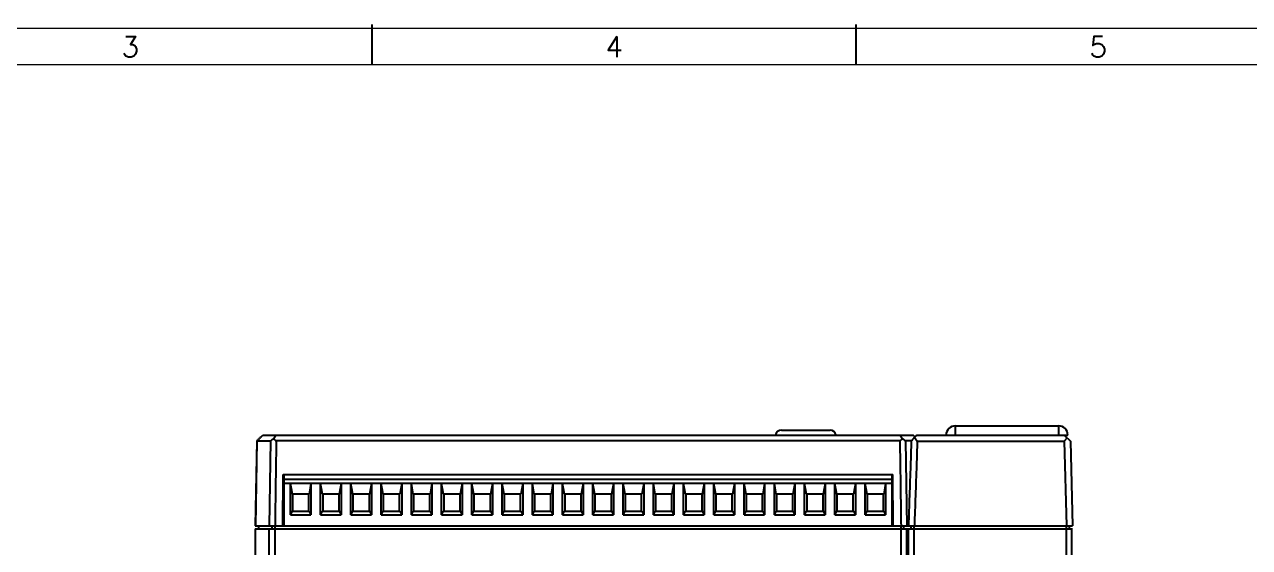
# Model space of a CAD drawing. Header units: millimetres. Extents: x 54 to 1685, y 68 to 1015.
# Drawn here: x 1128.4 to 1331, y 885.1 to 971.6 of the extents above; entities that cross this region are included whole.
import ezdxf
from ezdxf.enums import TextEntityAlignment as Align

# ---------------------------------------------------------------- set-up
doc = ezdxf.new("R2010")
doc.units = ezdxf.units.MM
for name, color, linetype in [('20', 2, 'Continuous'), ('30', 3, 'Continuous'), ('70', 7, 'Continuous')]:
    doc.layers.add(name, color=color, linetype=linetype)
doc.styles.add('SIMPLEX', font='SIMPLEX.shx', dxfattribs={"bigfont": 'HBRDS.shx'})

msp = doc.modelspace()

# ---------------------------------------------------------------- linework, layer by layer
at = {"color": 7, "linetype": 'Continuous'}
for p, q in [((1282.305, 905.224), (1299.405, 905.224)), ((1282.305, 905.224), (1282.305, 903.724)), ((1299.405, 905.224), (1299.405, 903.724)), ((1167.866, 903.724), (1275.344, 903.724)), ((1253.579, 904.524), (1261.63, 904.524)), ((1276.035, 903.724), (1300.905, 903.724)), ((1300.312, 903.724), (1301.338, 902.725)), ((1300.811, 903.238), (1300.312, 902.725)), ((1166.866, 902.743), (1166.605, 888.724)), ((1166.866, 902.743), (1166.616, 888.724)), ((1166.866, 902.743), (1169.095, 902.743)), ((1169.095, 902.743), (1168.897, 888.724)), ((1273.15, 902.743), (1170.06, 902.743)), ((1275.042, 902.743), (1274.114, 902.743)), ((1274.114, 902.743), (1274.312, 888.724)), ((1276.035, 902.725), (1300.312, 902.725)), ((1300.312, 902.725), (1300.678, 888.724)), ((1301.338, 902.725), (1301.705, 888.724)), ((1171.155, 888.724), (1171.229, 897.224)), ((1171.229, 897.224), (1271.98, 897.224)), ((1171.355, 888.724), (1171.355, 897.224)), ((1271.855, 888.724), (1271.855, 897.224)), ((1272.054, 888.724), (1271.98, 897.224)), ((1171.355, 895.674), (1171.216, 895.674)), ((1171.222, 896.424), (1271.987, 896.424)), ((1171.225, 896.724), (1171.355, 896.724)), ((1271.855, 895.724), (1171.355, 895.724)), ((1172.405, 890.524), (1172.405, 895.724)), ((1172.725, 893.924), (1172.405, 895.724)), ((1175.805, 895.724), (1175.485, 893.924)), ((1175.805, 895.724), (1175.805, 890.524)), ((1177.405, 890.524), (1177.405, 895.724)), ((1177.725, 893.924), (1177.405, 895.724)), ((1180.805, 895.724), (1180.485, 893.924)), ((1180.805, 895.724), (1180.805, 890.524)), ((1182.405, 890.524), (1182.405, 895.724)), ((1182.725, 893.924), (1182.405, 895.724)), ((1185.805, 895.724), (1185.485, 893.924)), ((1185.805, 895.724), (1185.805, 890.524)), ((1187.405, 890.524), (1187.405, 895.724)), ((1187.725, 893.924), (1187.405, 895.724)), ((1190.805, 895.724), (1190.485, 893.924)), ((1190.805, 895.724), (1190.805, 890.524)), ((1192.405, 890.524), (1192.405, 895.724)), ((1192.725, 893.924), (1192.405, 895.724)), ((1195.805, 895.724), (1195.485, 893.924)), ((1195.805, 895.724), (1195.805, 890.524)), ((1197.405, 890.524), (1197.405, 895.724)), ((1197.725, 893.924), (1197.405, 895.724)), ((1200.805, 895.724), (1200.485, 893.924)), ((1200.805, 895.724), (1200.805, 890.524)), ((1202.405, 890.524), (1202.405, 895.724)), ((1202.725, 893.924), (1202.405, 895.724)), ((1205.805, 895.724), (1205.485, 893.924)), ((1205.805, 895.724), (1205.805, 890.524)), ((1207.405, 890.524), (1207.405, 895.724)), ((1207.725, 893.924), (1207.405, 895.724)), ((1210.805, 895.724), (1210.485, 893.924)), ((1210.805, 895.724), (1210.805, 890.524)), ((1212.405, 890.524), (1212.405, 895.724)), ((1212.725, 893.924), (1212.405, 895.724)), ((1215.805, 895.724), (1215.485, 893.924)), ((1215.805, 895.724), (1215.805, 890.524)), ((1217.405, 890.524), (1217.405, 895.724)), ((1217.725, 893.924), (1217.405, 895.724)), ((1220.805, 895.724), (1220.485, 893.924)), ((1220.805, 895.724), (1220.805, 890.524)), ((1222.405, 890.524), (1222.405, 895.724)), ((1222.725, 893.924), (1222.405, 895.724)), ((1225.805, 895.724), (1225.485, 893.924)), ((1225.805, 895.724), (1225.805, 890.524)), ((1227.405, 890.524), (1227.405, 895.724)), ((1227.725, 893.924), (1227.405, 895.724)), ((1230.805, 895.724), (1230.485, 893.924)), ((1230.805, 895.724), (1230.805, 890.524)), ((1232.405, 890.524), (1232.405, 895.724)), ((1232.725, 893.924), (1232.405, 895.724)), ((1235.805, 895.724), (1235.485, 893.924)), ((1235.805, 895.724), (1235.805, 890.524)), ((1237.405, 890.524), (1237.405, 895.724)), ((1237.725, 893.924), (1237.405, 895.724)), ((1240.805, 895.724), (1240.485, 893.924)), ((1240.805, 895.724), (1240.805, 890.524)), ((1242.405, 890.524), (1242.405, 895.724)), ((1242.725, 893.924), (1242.405, 895.724)), ((1245.805, 895.724), (1245.485, 893.924)), ((1245.805, 895.724), (1245.805, 890.524)), ((1247.405, 890.524), (1247.405, 895.724)), ((1247.725, 893.924), (1247.405, 895.724)), ((1250.805, 895.724), (1250.485, 893.924)), ((1250.805, 895.724), (1250.805, 890.524)), ((1252.725, 893.924), (1252.405, 895.724)), ((1252.405, 890.524), (1252.405, 895.724)), ((1255.805, 895.724), (1255.485, 893.924)), ((1255.805, 895.724), (1255.805, 890.524)), ((1257.405, 890.524), (1257.405, 895.724)), ((1257.725, 893.924), (1257.405, 895.724)), ((1260.805, 895.724), (1260.485, 893.924)), ((1260.805, 895.724), (1260.805, 890.524)), ((1262.405, 890.524), (1262.405, 895.724)), ((1262.725, 893.924), (1262.405, 895.724)), ((1265.805, 895.724), (1265.485, 893.924)), ((1265.805, 895.724), (1265.805, 890.524)), ((1267.405, 890.524), (1267.405, 895.724)), ((1267.725, 893.924), (1267.405, 895.724)), ((1270.805, 895.724), (1270.485, 893.924)), ((1270.805, 895.724), (1270.805, 890.524)), ((1271.855, 896.724), (1271.984, 896.724)), ((1175.485, 893.924), (1172.725, 893.924)), ((1172.805, 891.124), (1172.805, 893.924)), ((1175.405, 893.924), (1175.405, 891.124)), ((1180.485, 893.924), (1177.725, 893.924)), ((1177.805, 891.124), (1177.805, 893.924)), ((1180.405, 893.924), (1180.405, 891.124)), ((1185.485, 893.924), (1182.725, 893.924)), ((1182.805, 891.124), (1182.805, 893.924)), ((1185.405, 893.924), (1185.405, 891.124)), ((1190.485, 893.924), (1187.725, 893.924)), ((1187.805, 891.124), (1187.805, 893.924)), ((1190.405, 893.924), (1190.405, 891.124)), ((1195.485, 893.924), (1192.725, 893.924)), ((1192.805, 891.124), (1192.805, 893.924)), ((1195.405, 893.924), (1195.405, 891.124)), ((1200.485, 893.924), (1197.725, 893.924)), ((1197.805, 891.124), (1197.805, 893.924)), ((1200.405, 893.924), (1200.405, 891.124)), ((1205.485, 893.924), (1202.725, 893.924)), ((1202.805, 891.124), (1202.805, 893.924)), ((1205.405, 893.924), (1205.405, 891.124)), ((1210.485, 893.924), (1207.725, 893.924)), ((1207.805, 891.124), (1207.805, 893.924)), ((1210.405, 893.924), (1210.405, 891.124)), ((1215.485, 893.924), (1212.725, 893.924)), ((1212.805, 891.124), (1212.805, 893.924)), ((1215.405, 893.924), (1215.405, 891.124)), ((1220.485, 893.924), (1217.725, 893.924)), ((1217.805, 891.124), (1217.805, 893.924)), ((1220.405, 893.924), (1220.405, 891.124)), ((1225.485, 893.924), (1222.725, 893.924)), ((1222.805, 891.124), (1222.805, 893.924)), ((1225.405, 893.924), (1225.405, 891.124)), ((1230.485, 893.924), (1227.725, 893.924)), ((1227.805, 891.124), (1227.805, 893.924)), ((1230.405, 893.924), (1230.405, 891.124)), ((1235.485, 893.924), (1232.725, 893.924)), ((1232.805, 891.124), (1232.805, 893.924)), ((1235.405, 893.924), (1235.405, 891.124)), ((1240.485, 893.924), (1237.725, 893.924)), ((1237.805, 891.124), (1237.805, 893.924)), ((1240.405, 893.924), (1240.405, 891.124)), ((1245.485, 893.924), (1242.725, 893.924)), ((1242.805, 891.124), (1242.805, 893.924)), ((1245.405, 893.924), (1245.405, 891.124)), ((1250.485, 893.924), (1247.725, 893.924)), ((1247.805, 891.124), (1247.805, 893.924)), ((1250.405, 893.924), (1250.405, 891.124)), ((1255.485, 893.924), (1252.725, 893.924)), ((1252.805, 891.124), (1252.805, 893.924)), ((1255.405, 893.924), (1255.405, 891.124)), ((1260.485, 893.924), (1257.725, 893.924)), ((1257.805, 891.124), (1257.805, 893.924)), ((1260.405, 893.924), (1260.405, 891.124)), ((1265.485, 893.924), (1262.725, 893.924)), ((1262.805, 891.124), (1262.805, 893.924)), ((1265.405, 893.924), (1265.405, 891.124)), ((1270.485, 893.924), (1267.725, 893.924)), ((1267.805, 891.124), (1267.805, 893.924)), ((1270.405, 893.924), (1270.405, 891.124)), ((1172.405, 890.524), (1172.725, 891.124)), ((1172.725, 891.124), (1175.485, 891.124)), ((1175.485, 891.124), (1175.805, 890.524)), ((1177.405, 890.524), (1177.725, 891.124)), ((1177.725, 891.124), (1180.485, 891.124)), ((1180.485, 891.124), (1180.805, 890.524)), ((1182.405, 890.524), (1182.725, 891.124)), ((1182.725, 891.124), (1185.485, 891.124)), ((1185.485, 891.124), (1185.805, 890.524)), ((1187.405, 890.524), (1187.725, 891.124)), ((1187.725, 891.124), (1190.485, 891.124)), ((1190.485, 891.124), (1190.805, 890.524)), ((1192.405, 890.524), (1192.725, 891.124)), ((1192.725, 891.124), (1195.485, 891.124)), ((1195.485, 891.124), (1195.805, 890.524)), ((1197.405, 890.524), (1197.725, 891.124)), ((1197.725, 891.124), (1200.485, 891.124)), ((1200.485, 891.124), (1200.805, 890.524)), ((1202.405, 890.524), (1202.725, 891.124)), ((1202.725, 891.124), (1205.485, 891.124)), ((1205.485, 891.124), (1205.805, 890.524)), ((1207.405, 890.524), (1207.725, 891.124)), ((1207.725, 891.124), (1210.485, 891.124)), ((1210.485, 891.124), (1210.805, 890.524)), ((1212.405, 890.524), (1212.725, 891.124)), ((1212.725, 891.124), (1215.485, 891.124)), ((1215.485, 891.124), (1215.805, 890.524)), ((1217.405, 890.524), (1217.725, 891.124)), ((1217.725, 891.124), (1220.485, 891.124)), ((1220.485, 891.124), (1220.805, 890.524)), ((1222.405, 890.524), (1222.725, 891.124)), ((1222.725, 891.124), (1225.485, 891.124)), ((1225.485, 891.124), (1225.805, 890.524)), ((1227.405, 890.524), (1227.725, 891.124)), ((1227.725, 891.124), (1230.485, 891.124)), ((1230.485, 891.124), (1230.805, 890.524)), ((1232.405, 890.524), (1232.725, 891.124)), ((1232.725, 891.124), (1235.485, 891.124)), ((1235.485, 891.124), (1235.805, 890.524)), ((1237.405, 890.524), (1237.725, 891.124)), ((1237.725, 891.124), (1240.485, 891.124)), ((1240.485, 891.124), (1240.805, 890.524)), ((1242.405, 890.524), (1242.725, 891.124)), ((1242.725, 891.124), (1245.485, 891.124)), ((1245.485, 891.124), (1245.805, 890.524)), ((1247.405, 890.524), (1247.725, 891.124)), ((1247.725, 891.124), (1250.485, 891.124)), ((1250.485, 891.124), (1250.805, 890.524)), ((1252.405, 890.524), (1252.725, 891.124)), ((1252.725, 891.124), (1255.485, 891.124)), ((1255.485, 891.124), (1255.805, 890.524)), ((1257.405, 890.524), (1257.725, 891.124)), ((1257.725, 891.124), (1260.485, 891.124)), ((1260.485, 891.124), (1260.805, 890.524)), ((1262.405, 890.524), (1262.725, 891.124)), ((1262.725, 891.124), (1265.485, 891.124)), ((1265.485, 891.124), (1265.805, 890.524)), ((1267.405, 890.524), (1267.725, 891.124)), ((1267.725, 891.124), (1270.485, 891.124)), ((1270.485, 891.124), (1270.805, 890.524)), ((1172.405, 890.524), (1175.805, 890.524)), ((1177.405, 890.524), (1180.805, 890.524)), ((1182.405, 890.524), (1185.805, 890.524)), ((1187.405, 890.524), (1190.805, 890.524)), ((1192.405, 890.524), (1195.805, 890.524)), ((1197.405, 890.524), (1200.805, 890.524)), ((1202.405, 890.524), (1205.805, 890.524)), ((1207.405, 890.524), (1210.805, 890.524)), ((1212.405, 890.524), (1215.805, 890.524)), ((1217.405, 890.524), (1220.805, 890.524)), ((1222.405, 890.524), (1225.805, 890.524)), ((1227.405, 890.524), (1230.805, 890.524)), ((1232.405, 890.524), (1235.805, 890.524)), ((1237.405, 890.524), (1240.805, 890.524)), ((1242.405, 890.524), (1245.805, 890.524)), ((1247.405, 890.524), (1250.805, 890.524)), ((1252.405, 890.524), (1255.805, 890.524)), ((1257.405, 890.524), (1260.805, 890.524)), ((1262.405, 890.524), (1265.805, 890.524)), ((1267.405, 890.524), (1270.805, 890.524)), ((1166.605, 888.724), (1301.705, 888.724)), ((1166.605, 888.224), (1301.705, 888.224)), ((1166.605, 888.224), (1166.605, 794.724)), ((1167.105, 888.724), (1167.105, 888.224)), ((1168.897, 825.973), (1168.897, 888.224)), ((1169.379, 888.224), (1169.379, 888.724)), ((1169.861, 825.577), (1169.861, 888.724)), ((1273.348, 825.576), (1273.348, 888.724)), ((1273.83, 888.224), (1273.83, 888.724)), ((1274.312, 825.973), (1274.312, 888.224)), ((1274.559, 825.973), (1274.559, 888.224)), ((1275.042, 888.224), (1275.042, 888.724)), ((1275.525, 825.424), (1275.525, 888.724)), ((1300.705, 879.177), (1300.705, 888.724)), ((1301.205, 888.224), (1301.205, 888.724)), ((1301.605, 789.724), (1301.605, 888.224))]:
    msp.add_line(p, q, dxfattribs=at)
for centre, radius, start, end in [((1282.305, 903.724), 1.5, 90, 180), ((1299.405, 903.724), 1.5, 0, 90), ((1253.579, 903.524), 1, 90.00064, 168.25476), ((1261.63, 903.524), 1, 11.74524, 89.99936)]:
    msp.add_arc(centre, radius, start, end, dxfattribs=at)
for points, knots in [([(1166.866, 902.743), (1166.977, 902.852), (1167.2, 903.071), (1167.533, 903.398), (1167.755, 903.616), (1167.866, 903.724)], [0, 0, 0, 0, 0.4684102, 0.9350656, 1.4010217, 1.4010217, 1.4010217, 1.4010217]), ([(1169.584, 903.11), (1169.663, 903.213), (1169.821, 903.418), (1169.98, 903.622), (1170.06, 903.724)], [0, 0, 0, 0, 0.38945596, 0.77718494, 0.77718494, 0.77718494, 0.77718494]), ([(1273.15, 903.724), (1273.229, 903.622), (1273.388, 903.418), (1273.546, 903.213), (1273.626, 903.11)], [0, 0, 0, 0, 0.38773142, 0.77718489, 0.77718489, 0.77718489, 0.77718489]), ([(1275.56, 903.368), (1275.502, 903.296), (1275.387, 903.152), (1275.215, 902.938), (1275.1, 902.796), (1275.042, 902.725)], [0, 0, 0, 0, 0.27657024, 0.55172519, 0.82545028, 0.82545028, 0.82545028, 0.82545028]), ([(1276.035, 903.724), (1275.983, 903.685), (1275.877, 903.605), (1275.718, 903.486), (1275.613, 903.407), (1275.56, 903.368)], [0, 0, 0, 0, 0.19840964, 0.39651702, 0.59429643, 0.59429643, 0.59429643, 0.59429643]), ([(1276.035, 902.725), (1275.983, 902.796), (1275.877, 902.939), (1275.719, 903.153), (1275.613, 903.296), (1275.56, 903.368)], [0, 0, 0, 0, 0.26651603, 0.53305854, 0.79962755, 0.79962755, 0.79962755, 0.79962755]), ([(1169.095, 902.743), (1169.177, 902.805), (1169.34, 902.927), (1169.502, 903.049), (1169.584, 903.11)], [0, 0, 0, 0, 0.30662161, 0.61059249, 0.61059249, 0.61059249, 0.61059249]), ([(1169.584, 903.11), (1169.663, 903.049), (1169.822, 902.927), (1169.98, 902.804), (1170.06, 902.743)], [0, 0, 0, 0, 0.30050839, 0.60106476, 0.60106476, 0.60106476, 0.60106476]), ([(1170.06, 902.743), (1170.037, 901.184), (1169.993, 898.068), (1169.927, 893.395), (1169.883, 890.281), (1169.861, 888.724)], [0, 0, 0, 0, 4.6769125, 9.3502564, 14.0200317, 14.0200317, 14.0200317, 14.0200317]), ([(1273.15, 902.743), (1273.229, 902.804), (1273.388, 902.927), (1273.546, 903.049), (1273.626, 903.11)], [0, 0, 0, 0, 0.30055251, 0.60105752, 0.60105752, 0.60105752, 0.60105752]), ([(1273.15, 902.743), (1273.172, 901.184), (1273.216, 898.068), (1273.282, 893.395), (1273.326, 890.281), (1273.349, 888.724)], [0, 0, 0, 0, 4.6769125, 9.3502564, 14.0200317, 14.0200317, 14.0200317, 14.0200317]), ([(1273.626, 903.11), (1273.707, 903.049), (1273.87, 902.927), (1274.032, 902.805), (1274.114, 902.743)], [0, 0, 0, 0, 0.30436928, 0.61061218, 0.61061218, 0.61061218, 0.61061218]), ([(1275.042, 902.725), (1274.998, 901.401), (1274.896, 898.389), (1274.738, 893.723), (1274.624, 890.38), (1274.568, 888.724)], [0, 0, 0, 0, 3.9742675, 9.0387143, 14.00832, 14.00832, 14.00832, 14.00832]), ([(1276.035, 902.725), (1275.991, 901.401), (1275.888, 898.389), (1275.73, 893.723), (1275.616, 890.38), (1275.559, 888.724)], [0, 0, 0, 0, 3.9743405, 9.0388088, 14.0084357, 14.0084357, 14.0084357, 14.0084357])]:
    msp.add_open_spline(points, degree=3, knots=knots, dxfattribs=at)
msp.add_open_spline([(1275.632, 903.441), (1275.536, 903.536), (1275.44, 903.63), (1275.344, 903.724)], degree=3, dxfattribs=at)
at = {"layer": '20', "color": 0, "lineweight": 13}
msp.add_lwpolyline([(932.544, 487.571), (932.544, 964.971), (1679.344, 964.971), (1679.344, 432.171)], dxfattribs=at)
at = {"layer": '30', "color": 0}
for p, q in [((1185.944, 964.971), (1185.944, 971.571)), ((1265.944, 964.971), (1265.944, 971.571))]:
    msp.add_line(p, q, dxfattribs=at)
at = {"layer": '70', "color": 0, "lineweight": 13}
msp.add_lwpolyline([(1685.344, 432.171), (926.544, 432.171), (926.544, 970.971), (1685.344, 970.971)], close=True, dxfattribs=at)

# ---------------------------------------------------------------- texts
at = {"layer": '30', "color": 0, "style": 'SIMPLEX'}
for s, p in [('3', (1145.944, 967.88)), ('4', (1225.944, 967.88)), ('5', (1305.944, 967.88))]:
    msp.add_text(s, height=3.4, dxfattribs=at).set_placement(p, align=Align.MIDDLE)

doc.saveas('drawing.dxf')
